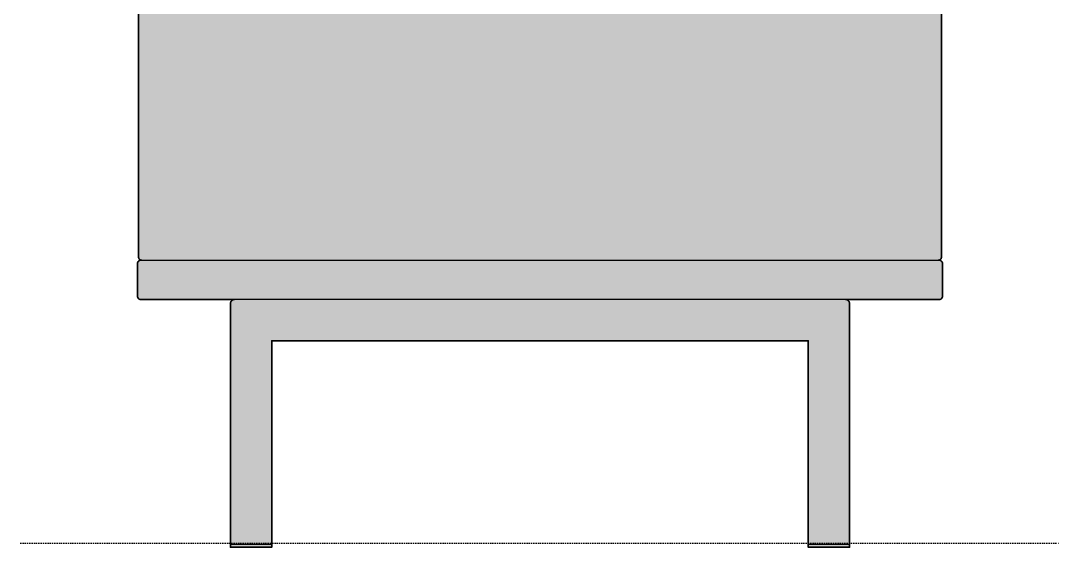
# Model space of a CAD drawing. Header units: millimetres. Extents: x 0 to 1414, y -783 to 510.
# Drawn here: x 911 to 1414, y 0 to 255 of the extents above; entities that cross this region are included whole.
import ezdxf

# ---------------------------------------------------------------- set-up
doc = ezdxf.new("R2010")
doc.units = ezdxf.units.MM
doc.linetypes.add('Dots', pattern=[1, 0, -1])
doc.layers.add('Blocks', color=7, linetype='Continuous')
doc.layers.add('Blocks$Fill', color=7, linetype='Continuous', true_color=0xffffff)
for name, color, linetype, lineweight, true_color in [('Blocks$Inner', 7, 'Continuous', 25, 0x007f00), ('Blocks$Outline', 7, 'Continuous', 35, 0xff3f3f), ('Groud', 7, 'Dots', 25, 0x243775)]:
    doc.layers.add(name, color=color, linetype=linetype, lineweight=lineweight, true_color=true_color)

# ---------------------------------------------------------------- blocks, each defined once
blk = doc.blocks.new('Colour Floor Cabinet S Side')
at = {"layer": 'Blocks$Fill'}
blk.add_hatch(color=256, dxfattribs=at).paths.add_polyline_path([(444.64, 489.08), (445.14, 489.08), (445.2, 489.08), (445.25, 489.09), (445.3, 489.09), (445.35, 489.1), (445.4, 489.11), (445.45, 489.12), (445.5, 489.13), (445.55, 489.15), (445.6, 489.16), (445.64, 489.18), (445.69, 489.2), (445.74, 489.22), (445.78, 489.25), (445.83, 489.27), (445.87, 489.3), (445.92, 489.32), (445.96, 489.35), (446, 489.38), (446.04, 489.41), (446.08, 489.45), (446.12, 489.48), (446.15, 489.52), (446.19, 489.55), (446.22, 489.59), (446.26, 489.63), (446.29, 489.67), (446.32, 489.71), (446.35, 489.76), (446.37, 489.8), (446.4, 489.84), (446.42, 489.89), (446.45, 489.93), (446.47, 489.98), (446.49, 490.03), (446.51, 490.08), (446.52, 490.12), (446.54, 490.17), (446.55, 490.22), (446.56, 490.27), (446.57, 490.32), (446.58, 490.37), (446.59, 490.42), (446.59, 490.48), (446.59, 490.53), (446.59, 490.58), (446.59, 506.63), (446.59, 506.68), (446.59, 506.73), (446.58, 506.78), (446.57, 506.83), (446.56, 506.88), (446.55, 506.93), (446.54, 506.98), (446.52, 507.03), (446.51, 507.08), (446.49, 507.13), (446.47, 507.18), (446.45, 507.22), (446.42, 507.27), (446.4, 507.31), (446.37, 507.36), (446.35, 507.4), (446.32, 507.44), (446.29, 507.48), (446.26, 507.52), (446.22, 507.56), (446.19, 507.6), (446.15, 507.64), (446.12, 507.67), (446.08, 507.71), (446.04, 507.74), (446, 507.77), (445.96, 507.8), (445.92, 507.83), (445.87, 507.86), (445.83, 507.89), (445.78, 507.91), (445.74, 507.93), (445.69, 507.95), (445.64, 507.97), (445.6, 507.99), (445.55, 508.01), (445.5, 508.02), (445.45, 508.04), (445.4, 508.05), (445.35, 508.06), (445.3, 508.06), (445.25, 508.07), (445.2, 508.07), (445.14, 508.08), (445.09, 508.08), (58.04, 508.08), (57.99, 508.07), (57.94, 508.07), (57.89, 508.06), (57.84, 508.06), (57.79, 508.05), (57.74, 508.04), (57.69, 508.02), (57.64, 508.01), (57.59, 507.99), (57.54, 507.97), (57.5, 507.95), (57.45, 507.93), (57.4, 507.91), (57.36, 507.89), (57.31, 507.86), (57.27, 507.83), (57.23, 507.8), (57.19, 507.77), (57.15, 507.74), (57.11, 507.71), (57.07, 507.67), (57.03, 507.64), (57, 507.6), (56.96, 507.56), (56.93, 507.52), (56.9, 507.48), (56.87, 507.44), (56.84, 507.4), (56.81, 507.36), (56.79, 507.31), (56.76, 507.27), (56.74, 507.22), (56.72, 507.18), (56.7, 507.13), (56.68, 507.08), (56.66, 507.03), (56.65, 506.98), (56.64, 506.93), (56.62, 506.88), (56.61, 506.83), (56.61, 506.78), (56.6, 506.73), (56.6, 506.68), (56.59, 506.63), (56.59, 506.58), (56.59, 490.53), (56.6, 490.42), (56.61, 490.37), (56.61, 490.32), (56.62, 490.27), (56.64, 490.22), (56.65, 490.17), (56.66, 490.12), (56.68, 490.08), (56.7, 490.03), (56.72, 489.98), (56.74, 489.93), (56.76, 489.89), (56.79, 489.84), (56.81, 489.8), (56.84, 489.76), (56.87, 489.71), (56.9, 489.67), (56.93, 489.63), (56.96, 489.59), (57, 489.55), (57.03, 489.52), (57.07, 489.48), (57.11, 489.45), (57.15, 489.41), (57.19, 489.38), (57.23, 489.35), (57.27, 489.32), (57.31, 489.3), (57.36, 489.27), (57.4, 489.25), (57.45, 489.22), (57.5, 489.2), (57.54, 489.18), (57.59, 489.16), (57.64, 489.15), (57.69, 489.13), (57.74, 489.12), (57.79, 489.11), (57.84, 489.1), (57.89, 489.09), (57.94, 489.09), (57.99, 489.08), (58.04, 489.08), (58.09, 489.08), (58.54, 489.08), (58.44, 489.07), (58.39, 489.06), (58.34, 489.06), (58.29, 489.05), (58.24, 489.04), (58.19, 489.02), (58.14, 489.01), (58.09, 488.99), (58.04, 488.97), (58, 488.95), (57.95, 488.93), (57.9, 488.91), (57.86, 488.89), (57.81, 488.86), (57.77, 488.83), (57.73, 488.8), (57.69, 488.77), (57.65, 488.74), (57.61, 488.71), (57.57, 488.67), (57.53, 488.64), (57.5, 488.6), (57.46, 488.56), (57.43, 488.52), (57.4, 488.48), (57.37, 488.44), (57.34, 488.4), (57.31, 488.36), (57.29, 488.31), (57.26, 488.27), (57.24, 488.22), (57.22, 488.18), (57.2, 488.13), (57.18, 488.08), (57.16, 488.03), (57.15, 487.98), (57.14, 487.93), (57.12, 487.88), (57.11, 487.83), (57.11, 487.78), (57.1, 487.73), (57.1, 487.68), (57.09, 487.63), (57.09, 487.58), (57.09, 138.53), (57.1, 138.48), (57.1, 138.42), (57.11, 138.37), (57.11, 138.32), (57.12, 138.27), (57.14, 138.22), (57.15, 138.17), (57.16, 138.12), (57.18, 138.08), (57.2, 138.03), (57.22, 137.98), (57.24, 137.93), (57.26, 137.89), (57.29, 137.84), (57.31, 137.8), (57.34, 137.76), (57.37, 137.71), (57.4, 137.67), (57.43, 137.63), (57.46, 137.59), (57.5, 137.55), (57.53, 137.52), (57.57, 137.48), (57.61, 137.45), (57.65, 137.41), (57.69, 137.38), (57.73, 137.35), (57.77, 137.32), (57.81, 137.3), (57.86, 137.27), (57.9, 137.25), (57.95, 137.22), (58, 137.2), (58.04, 137.18), (58.09, 137.16), (58.14, 137.15), (58.19, 137.13), (58.24, 137.12), (58.29, 137.11), (58.34, 137.1), (58.39, 137.09), (58.44, 137.09), (58.49, 137.08), (58.54, 137.08), (58.04, 137.08), (57.99, 137.07), (57.94, 137.07), (57.89, 137.06), (57.84, 137.06), (57.79, 137.05), (57.74, 137.04), (57.69, 137.02), (57.64, 137.01), (57.59, 136.99), (57.54, 136.97), (57.5, 136.95), (57.45, 136.93), (57.4, 136.91), (57.36, 136.89), (57.31, 136.86), (57.27, 136.83), (57.23, 136.8), (57.19, 136.77), (57.15, 136.74), (57.11, 136.71), (57.07, 136.67), (57.03, 136.64), (57, 136.6), (56.96, 136.56), (56.93, 136.52), (56.9, 136.48), (56.87, 136.44), (56.84, 136.4), (56.81, 136.36), (56.79, 136.31), (56.76, 136.27), (56.74, 136.22), (56.72, 136.18), (56.7, 136.13), (56.68, 136.08), (56.66, 136.03), (56.65, 135.98), (56.64, 135.93), (56.62, 135.88), (56.61, 135.83), (56.61, 135.78), (56.6, 135.73), (56.6, 135.68), (56.59, 135.63), (56.59, 135.58), (56.59, 119.53), (56.6, 119.48), (56.6, 119.42), (56.61, 119.37), (56.61, 119.32), (56.62, 119.27), (56.64, 119.22), (56.65, 119.17), (56.66, 119.12), (56.68, 119.08), (56.7, 119.03), (56.72, 118.98), (56.74, 118.93), (56.76, 118.89), (56.79, 118.84), (56.81, 118.8), (56.84, 118.76), (56.87, 118.71), (56.9, 118.67), (56.93, 118.63), (56.96, 118.59), (57, 118.55), (57.03, 118.52), (57.07, 118.48), (57.11, 118.45), (57.15, 118.41), (57.19, 118.38), (57.23, 118.35), (57.27, 118.32), (57.31, 118.3), (57.36, 118.27), (57.4, 118.25), (57.45, 118.22), (57.5, 118.2), (57.54, 118.18), (57.59, 118.16), (57.64, 118.15), (57.69, 118.13), (57.74, 118.12), (57.79, 118.11), (57.84, 118.1), (57.89, 118.09), (57.94, 118.09), (57.99, 118.08), (58.04, 118.08), (58.09, 118.08), (103.59, 118.08), (103.46, 118.07), (103.39, 118.07), (103.32, 118.06), (103.25, 118.05), (103.19, 118.04), (103.12, 118.02), (103.05, 118), (102.99, 117.98), (102.92, 117.96), (102.86, 117.94), (102.8, 117.91), (102.73, 117.88), (102.67, 117.85), (102.61, 117.82), (102.55, 117.79), (102.5, 117.75), (102.44, 117.71), (102.38, 117.67), (102.33, 117.63), (102.28, 117.59), (102.23, 117.54), (102.18, 117.49), (102.13, 117.44), (102.09, 117.39), (102.04, 117.34), (102, 117.29), (101.96, 117.23), (101.92, 117.17), (101.88, 117.12), (101.85, 117.06), (101.82, 117), (101.79, 116.94), (101.76, 116.87), (101.73, 116.81), (101.71, 116.75), (101.69, 116.68), (101.67, 116.62), (101.65, 116.55), (101.63, 116.48), (101.62, 116.42), (101.61, 116.35), (101.6, 116.28), (101.6, 116.21), (101.59, 116.15), (101.59, 116.08), (101.59, -0.42), (101.64, -0.42), (101.63, -0.42), (101.63, -0.42), (101.63, -0.42), (101.63, -0.42), (101.63, -0.42), (101.63, -0.43), (101.62, -0.43), (101.62, -0.43), (101.62, -0.43), (101.62, -0.43), (101.62, -0.43), (101.62, -0.43), (101.61, -0.43), (101.61, -0.43), (101.61, -0.43), (101.61, -0.43), (101.61, -0.44), (101.61, -0.44), (101.61, -0.44), (101.61, -0.44), (101.6, -0.44), (101.6, -0.44), (101.6, -0.44), (101.6, -0.44), (101.6, -0.45), (101.6, -0.45), (101.6, -0.45), (101.6, -0.45), (101.6, -0.45), (101.6, -0.45), (101.6, -0.46), (101.6, -0.46), (101.6, -0.46), (101.59, -0.46), (101.59, -0.46), (101.59, -0.46), (101.59, -0.47), (101.59, -0.47), (101.59, -0.47), (101.59, -0.47), (101.59, -0.47), (101.59, -1.87), (101.59, -1.88), (101.59, -1.88), (101.59, -1.88), (101.59, -1.88), (101.59, -1.88), (101.59, -1.88), (101.6, -1.89), (101.6, -1.89), (101.6, -1.89), (101.6, -1.89), (101.6, -1.89), (101.6, -1.89), (101.6, -1.9), (101.6, -1.9), (101.6, -1.9), (101.6, -1.9), (101.6, -1.9), (101.6, -1.9), (101.6, -1.9), (101.61, -1.91), (101.61, -1.91), (101.61, -1.91), (101.61, -1.91), (101.61, -1.91), (101.61, -1.91), (101.61, -1.91), (101.61, -1.91), (101.62, -1.91), (101.62, -1.91), (101.62, -1.92), (101.62, -1.92), (101.62, -1.92), (101.62, -1.92), (101.62, -1.92), (101.63, -1.92), (101.63, -1.92), (101.63, -1.92), (101.63, -1.92), (101.63, -1.92), (101.63, -1.92), (101.64, -1.92), (101.64, -1.92), (101.64, -1.92), (101.64, -1.92), (101.64, -1.92), (121.54, -1.92), (121.55, -1.92), (121.55, -1.92), (121.55, -1.92), (121.55, -1.92), (121.55, -1.92), (121.55, -1.92), (121.56, -1.92), (121.56, -1.92), (121.56, -1.92), (121.56, -1.92), (121.56, -1.92), (121.56, -1.92), (121.57, -1.92), (121.57, -1.92), (121.57, -1.91), (121.57, -1.91), (121.57, -1.91), (121.57, -1.91), (121.57, -1.91), (121.58, -1.91), (121.58, -1.91), (121.58, -1.91), (121.58, -1.91), (121.58, -1.91), (121.58, -1.9), (121.58, -1.9), (121.58, -1.9), (121.58, -1.9), (121.59, -1.9), (121.59, -1.9), (121.59, -1.9), (121.59, -1.89), (121.59, -1.89), (121.59, -1.89), (121.59, -1.89), (121.59, -1.89), (121.59, -1.89), (121.59, -1.88), (121.59, -1.88), (121.59, -1.88), (121.59, -1.88), (121.59, -1.88), (121.59, -1.88), (121.59, -1.87), (121.59, -1.87), (121.59, -0.47), (121.59, -0.47), (121.59, -0.47), (121.59, -0.47), (121.59, -0.46), (121.59, -0.46), (121.59, -0.46), (121.59, -0.46), (121.59, -0.46), (121.59, -0.46), (121.59, -0.45), (121.59, -0.45), (121.59, -0.45), (121.59, -0.45), (121.59, -0.45), (121.59, -0.45), (121.58, -0.44), (121.58, -0.44), (121.58, -0.44), (121.58, -0.44), (121.58, -0.44), (121.58, -0.44), (121.58, -0.44), (121.58, -0.44), (121.58, -0.43), (121.57, -0.43), (121.57, -0.43), (121.57, -0.43), (121.57, -0.43), (121.57, -0.43), (121.57, -0.43), (121.57, -0.43), (121.56, -0.43), (121.56, -0.43), (121.56, -0.43), (121.56, -0.43), (121.56, -0.42), (121.56, -0.42), (121.55, -0.42), (121.55, -0.42), (121.55, -0.42), (121.59, -0.42), (121.59, 98.08), (381.59, 98.08), (381.59, -0.42), (381.64, -0.42), (381.63, -0.42), (381.63, -0.42), (381.63, -0.42), (381.63, -0.42), (381.63, -0.42), (381.63, -0.43), (381.62, -0.43), (381.62, -0.43), (381.62, -0.43), (381.62, -0.43), (381.62, -0.43), (381.62, -0.43), (381.61, -0.43), (381.61, -0.43), (381.61, -0.43), (381.61, -0.43), (381.61, -0.44), (381.61, -0.44), (381.61, -0.44), (381.61, -0.44), (381.6, -0.44), (381.6, -0.44), (381.6, -0.44), (381.6, -0.44), (381.6, -0.45), (381.6, -0.45), (381.6, -0.45), (381.6, -0.45), (381.6, -0.45), (381.6, -0.45), (381.6, -0.46), (381.6, -0.46), (381.6, -0.46), (381.59, -0.46), (381.59, -0.46), (381.59, -0.46), (381.59, -0.47), (381.59, -0.47), (381.59, -0.47), (381.59, -0.47), (381.59, -0.47), (381.59, -1.87), (381.59, -1.88), (381.59, -1.88), (381.59, -1.88), (381.59, -1.88), (381.59, -1.88), (381.59, -1.88), (381.6, -1.89), (381.6, -1.89), (381.6, -1.89), (381.6, -1.89), (381.6, -1.89), (381.6, -1.89), (381.6, -1.9), (381.6, -1.9), (381.6, -1.9), (381.6, -1.9), (381.6, -1.9), (381.6, -1.9), (381.6, -1.9), (381.61, -1.91), (381.61, -1.91), (381.61, -1.91), (381.61, -1.91), (381.61, -1.91), (381.61, -1.91), (381.61, -1.91), (381.61, -1.91), (381.62, -1.91), (381.62, -1.91), (381.62, -1.92), (381.62, -1.92), (381.62, -1.92), (381.62, -1.92), (381.62, -1.92), (381.63, -1.92), (381.63, -1.92), (381.63, -1.92), (381.63, -1.92), (381.63, -1.92), (381.63, -1.92), (381.64, -1.92), (381.64, -1.92), (381.64, -1.92), (381.64, -1.92), (381.64, -1.92), (401.54, -1.92), (401.55, -1.92), (401.55, -1.92), (401.55, -1.92), (401.55, -1.92), (401.55, -1.92), (401.55, -1.92), (401.56, -1.92), (401.56, -1.92), (401.56, -1.92), (401.56, -1.92), (401.56, -1.92), (401.56, -1.92), (401.57, -1.92), (401.57, -1.92), (401.57, -1.91), (401.57, -1.91), (401.57, -1.91), (401.57, -1.91), (401.57, -1.91), (401.58, -1.91), (401.58, -1.91), (401.58, -1.91), (401.58, -1.91), (401.58, -1.91), (401.58, -1.9), (401.58, -1.9), (401.58, -1.9), (401.58, -1.9), (401.59, -1.9), (401.59, -1.9), (401.59, -1.9), (401.59, -1.89), (401.59, -1.89), (401.59, -1.89), (401.59, -1.89), (401.59, -1.89), (401.59, -1.89), (401.59, -1.88), (401.59, -1.88), (401.59, -1.88), (401.59, -1.88), (401.59, -1.88), (401.59, -1.88), (401.59, -1.87), (401.59, -1.87), (401.59, -0.47), (401.59, -0.47), (401.59, -0.47), (401.59, -0.47), (401.59, -0.46), (401.59, -0.46), (401.59, -0.46), (401.59, -0.46), (401.59, -0.46), (401.59, -0.46), (401.59, -0.45), (401.59, -0.45), (401.59, -0.45), (401.59, -0.45), (401.59, -0.45), (401.59, -0.45), (401.58, -0.44), (401.58, -0.44), (401.58, -0.44), (401.58, -0.44), (401.58, -0.44), (401.58, -0.44), (401.58, -0.44), (401.58, -0.44), (401.58, -0.43), (401.57, -0.43), (401.57, -0.43), (401.57, -0.43), (401.57, -0.43), (401.57, -0.43), (401.57, -0.43), (401.57, -0.43), (401.56, -0.43), (401.56, -0.43), (401.56, -0.43), (401.56, -0.43), (401.56, -0.42), (401.56, -0.42), (401.55, -0.42), (401.55, -0.42), (401.55, -0.42), (401.59, -0.42), (401.59, 116.08), (401.59, 116.15), (401.59, 116.21), (401.58, 116.28), (401.57, 116.35), (401.56, 116.42), (401.55, 116.48), (401.54, 116.55), (401.52, 116.62), (401.5, 116.68), (401.48, 116.75), (401.45, 116.81), (401.43, 116.87), (401.4, 116.94), (401.37, 117), (401.34, 117.06), (401.3, 117.12), (401.27, 117.17), (401.23, 117.23), (401.19, 117.29), (401.14, 117.34), (401.1, 117.39), (401.05, 117.44), (401.01, 117.49), (400.96, 117.54), (400.91, 117.59), (400.86, 117.63), (400.8, 117.67), (400.75, 117.71), (400.69, 117.75), (400.63, 117.79), (400.57, 117.82), (400.51, 117.85), (400.45, 117.88), (400.39, 117.91), (400.33, 117.94), (400.26, 117.96), (400.2, 117.98), (400.13, 118), (400.07, 118.02), (400, 118.04), (399.93, 118.05), (399.87, 118.06), (399.8, 118.07), (399.73, 118.07), (399.66, 118.08), (399.59, 118.08), (445.14, 118.08), (445.2, 118.08), (445.25, 118.09), (445.3, 118.09), (445.35, 118.1), (445.4, 118.11), (445.45, 118.12), (445.5, 118.13), (445.55, 118.15), (445.6, 118.16), (445.64, 118.18), (445.69, 118.2), (445.74, 118.22), (445.78, 118.25), (445.83, 118.27), (445.87, 118.3), (445.92, 118.32), (445.96, 118.35), (446, 118.38), (446.04, 118.41), (446.08, 118.45), (446.12, 118.48), (446.15, 118.52), (446.19, 118.55), (446.22, 118.59), (446.26, 118.63), (446.29, 118.67), (446.32, 118.71), (446.35, 118.76), (446.37, 118.8), (446.4, 118.84), (446.42, 118.89), (446.45, 118.93), (446.47, 118.98), (446.49, 119.03), (446.51, 119.08), (446.52, 119.12), (446.54, 119.17), (446.55, 119.22), (446.56, 119.27), (446.57, 119.32), (446.58, 119.37), (446.59, 119.42), (446.59, 119.48), (446.59, 119.53), (446.59, 119.58), (446.59, 135.63), (446.59, 135.73), (446.58, 135.78), (446.57, 135.83), (446.56, 135.88), (446.55, 135.93), (446.54, 135.98), (446.52, 136.03), (446.51, 136.08), (446.49, 136.13), (446.47, 136.18), (446.45, 136.22), (446.42, 136.27), (446.4, 136.31), (446.37, 136.36), (446.35, 136.4), (446.32, 136.44), (446.29, 136.48), (446.26, 136.52), (446.22, 136.56), (446.19, 136.6), (446.15, 136.64), (446.12, 136.67), (446.08, 136.71), (446.04, 136.74), (446, 136.77), (445.96, 136.8), (445.92, 136.83), (445.87, 136.86), (445.83, 136.89), (445.78, 136.91), (445.74, 136.93), (445.69, 136.95), (445.64, 136.97), (445.6, 136.99), (445.55, 137.01), (445.5, 137.02), (445.45, 137.04), (445.4, 137.05), (445.35, 137.06), (445.3, 137.06), (445.25, 137.07), (445.2, 137.07), (445.14, 137.08), (445.09, 137.08), (444.64, 137.08), (444.64, 137.08), (444.7, 137.08), (444.75, 137.09), (444.8, 137.09), (444.85, 137.1), (444.9, 137.11), (444.95, 137.12), (445, 137.13), (445.05, 137.15), (445.1, 137.16), (445.14, 137.18), (445.19, 137.2), (445.24, 137.22), (445.28, 137.25), (445.33, 137.27), (445.37, 137.3), (445.42, 137.32), (445.46, 137.35), (445.5, 137.38), (445.54, 137.41), (445.58, 137.45), (445.62, 137.48), (445.65, 137.52), (445.69, 137.55), (445.72, 137.59), (445.76, 137.63), (445.79, 137.67), (445.82, 137.71), (445.85, 137.76), (445.87, 137.8), (445.9, 137.84), (445.92, 137.89), (445.95, 137.93), (445.97, 137.98), (445.99, 138.03), (446.01, 138.08), (446.02, 138.12), (446.04, 138.17), (446.05, 138.22), (446.06, 138.27), (446.07, 138.32), (446.08, 138.37), (446.09, 138.42), (446.09, 138.48), (446.09, 138.53), (446.09, 138.58), (446.09, 487.63), (446.09, 487.68), (446.09, 487.73), (446.08, 487.78), (446.07, 487.83), (446.06, 487.88), (446.05, 487.93), (446.04, 487.98), (446.02, 488.03), (446.01, 488.08), (445.99, 488.13), (445.97, 488.18), (445.95, 488.22), (445.92, 488.27), (445.9, 488.31), (445.87, 488.36), (445.85, 488.4), (445.82, 488.44), (445.79, 488.48), (445.76, 488.52), (445.72, 488.56), (445.69, 488.6), (445.65, 488.64), (445.62, 488.67), (445.58, 488.71), (445.54, 488.74), (445.5, 488.77), (445.46, 488.8), (445.42, 488.83), (445.37, 488.86), (445.33, 488.89), (445.28, 488.91), (445.24, 488.93), (445.19, 488.95), (445.14, 488.97), (445.1, 488.99), (445.05, 489.01), (445, 489.02), (444.95, 489.04), (444.9, 489.05), (444.85, 489.06), (444.8, 489.06), (444.75, 489.07), (444.7, 489.07), (444.64, 489.08)], flags=0)
at = {"layer": 'Blocks$Inner'}
for points in [[(58.59, 137.08), (58.54, 137.08), (58.49, 137.08), (58.44, 137.09), (58.39, 137.09), (58.34, 137.1), (58.29, 137.11), (58.24, 137.12), (58.19, 137.13), (58.14, 137.15), (58.09, 137.16), (58.04, 137.18), (58, 137.2), (57.95, 137.22), (57.9, 137.25), (57.86, 137.27), (57.81, 137.3), (57.77, 137.32), (57.73, 137.35), (57.69, 137.38), (57.65, 137.41), (57.61, 137.45), (57.57, 137.48), (57.53, 137.52), (57.5, 137.55), (57.46, 137.59), (57.43, 137.63), (57.4, 137.67), (57.37, 137.71), (57.34, 137.76), (57.31, 137.8), (57.29, 137.84), (57.26, 137.89), (57.24, 137.93), (57.22, 137.98), (57.2, 138.03), (57.18, 138.08), (57.16, 138.12), (57.15, 138.17), (57.14, 138.22), (57.12, 138.27), (57.11, 138.32), (57.11, 138.37), (57.1, 138.42), (57.1, 138.48), (57.09, 138.53), (57.09, 138.58), (57.09, 487.58)], [(446.09, 487.58), (446.09, 138.58), (446.09, 138.53), (446.09, 138.48), (446.09, 138.42), (446.08, 138.37), (446.07, 138.32), (446.06, 138.27), (446.05, 138.22), (446.04, 138.17), (446.02, 138.12), (446.01, 138.08), (445.99, 138.03), (445.97, 137.98), (445.95, 137.93), (445.92, 137.89), (445.9, 137.84), (445.87, 137.8), (445.85, 137.76), (445.82, 137.71), (445.79, 137.67), (445.76, 137.63), (445.72, 137.59), (445.69, 137.55), (445.65, 137.52), (445.62, 137.48), (445.58, 137.45), (445.54, 137.41), (445.5, 137.38), (445.46, 137.35), (445.42, 137.32), (445.37, 137.3), (445.33, 137.27), (445.28, 137.25), (445.24, 137.22), (445.19, 137.2), (445.14, 137.18), (445.1, 137.16), (445.05, 137.15), (445, 137.13), (444.95, 137.12), (444.9, 137.11), (444.85, 137.1), (444.8, 137.09), (444.75, 137.09), (444.7, 137.08), (444.64, 137.08), (444.59, 137.08)], [(101.64, -0.42), (103.59, -0.42), (119.59, -0.42), (121.54, -0.42), (121.54, -0.42), (121.55, -0.42), (121.55, -0.42), (121.55, -0.42), (121.55, -0.42), (121.55, -0.42), (121.55, -0.42), (121.56, -0.42), (121.56, -0.42), (121.56, -0.43), (121.56, -0.43), (121.56, -0.43), (121.56, -0.43), (121.57, -0.43), (121.57, -0.43), (121.57, -0.43), (121.57, -0.43), (121.57, -0.43), (121.57, -0.43), (121.57, -0.43), (121.58, -0.43), (121.58, -0.44), (121.58, -0.44), (121.58, -0.44), (121.58, -0.44), (121.58, -0.44), (121.58, -0.44), (121.58, -0.44), (121.58, -0.44), (121.59, -0.45), (121.59, -0.45), (121.59, -0.45), (121.59, -0.45), (121.59, -0.45), (121.59, -0.45), (121.59, -0.46), (121.59, -0.46), (121.59, -0.46), (121.59, -0.46), (121.59, -0.46), (121.59, -0.46), (121.59, -0.47), (121.59, -0.47), (121.59, -0.47), (121.59, -0.47), (121.59, -0.47), (121.59, -1.87), (121.59, -1.87), (121.59, -1.88), (121.59, -1.88), (121.59, -1.88), (121.59, -1.88), (121.59, -1.88), (121.59, -1.88), (121.59, -1.89), (121.59, -1.89), (121.59, -1.89), (121.59, -1.89), (121.59, -1.89), (121.59, -1.89), (121.59, -1.9), (121.59, -1.9), (121.59, -1.9), (121.58, -1.9), (121.58, -1.9), (121.58, -1.9), (121.58, -1.9), (121.58, -1.91), (121.58, -1.91), (121.58, -1.91), (121.58, -1.91), (121.58, -1.91), (121.57, -1.91), (121.57, -1.91), (121.57, -1.91), (121.57, -1.91), (121.57, -1.91), (121.57, -1.92), (121.57, -1.92), (121.56, -1.92), (121.56, -1.92), (121.56, -1.92), (121.56, -1.92), (121.56, -1.92), (121.56, -1.92), (121.55, -1.92), (121.55, -1.92), (121.55, -1.92), (121.55, -1.92), (121.55, -1.92), (121.55, -1.92), (121.54, -1.92), (121.54, -1.92), (119.59, -1.92), (103.59, -1.92), (101.64, -1.92), (101.64, -1.92), (101.64, -1.92), (101.64, -1.92), (101.64, -1.92), (101.63, -1.92), (101.63, -1.92), (101.63, -1.92), (101.63, -1.92), (101.63, -1.92), (101.63, -1.92), (101.62, -1.92), (101.62, -1.92), (101.62, -1.92), (101.62, -1.92), (101.62, -1.92), (101.62, -1.91), (101.62, -1.91), (101.61, -1.91), (101.61, -1.91), (101.61, -1.91), (101.61, -1.91), (101.61, -1.91), (101.61, -1.91), (101.61, -1.91), (101.61, -1.91), (101.6, -1.9), (101.6, -1.9), (101.6, -1.9), (101.6, -1.9), (101.6, -1.9), (101.6, -1.9), (101.6, -1.9), (101.6, -1.89), (101.6, -1.89), (101.6, -1.89), (101.6, -1.89), (101.6, -1.89), (101.6, -1.89), (101.59, -1.88), (101.59, -1.88), (101.59, -1.88), (101.59, -1.88), (101.59, -1.88), (101.59, -1.88), (101.59, -1.87), (101.59, -1.87), (101.59, -0.47), (101.59, -0.47), (101.59, -0.47), (101.59, -0.47), (101.59, -0.47), (101.59, -0.46), (101.59, -0.46), (101.59, -0.46), (101.6, -0.46), (101.6, -0.46), (101.6, -0.46), (101.6, -0.45), (101.6, -0.45), (101.6, -0.45), (101.6, -0.45), (101.6, -0.45), (101.6, -0.45), (101.6, -0.44), (101.6, -0.44), (101.6, -0.44), (101.6, -0.44), (101.61, -0.44), (101.61, -0.44), (101.61, -0.44), (101.61, -0.44), (101.61, -0.43), (101.61, -0.43), (101.61, -0.43), (101.61, -0.43), (101.62, -0.43), (101.62, -0.43), (101.62, -0.43), (101.62, -0.43), (101.62, -0.43), (101.62, -0.43), (101.63, -0.43), (101.63, -0.42), (101.63, -0.42), (101.63, -0.42), (101.63, -0.42), (101.63, -0.42), (101.64, -0.42), (101.64, -0.42), (101.64, -0.42), (101.64, -0.42), (101.64, -0.42), (101.59, -0.42), (101.59, 116.08), (101.59, 116.15), (101.6, 116.21), (101.6, 116.28), (101.61, 116.35), (101.62, 116.42), (101.63, 116.48), (101.65, 116.55), (101.67, 116.62), (101.69, 116.68), (101.71, 116.75), (101.73, 116.81), (101.76, 116.87), (101.79, 116.94), (101.82, 117), (101.85, 117.06), (101.88, 117.12), (101.92, 117.17), (101.96, 117.23), (102, 117.29), (102.04, 117.34), (102.09, 117.39), (102.13, 117.44), (102.18, 117.49), (102.23, 117.54), (102.28, 117.59), (102.33, 117.63), (102.38, 117.67), (102.44, 117.71), (102.5, 117.75), (102.55, 117.79), (102.61, 117.82), (102.67, 117.85), (102.73, 117.88), (102.8, 117.91), (102.86, 117.94), (102.92, 117.96), (102.99, 117.98), (103.05, 118), (103.12, 118.02), (103.19, 118.04), (103.25, 118.05), (103.32, 118.06), (103.39, 118.07), (103.46, 118.07), (103.52, 118.08), (103.59, 118.08)], [(401.54, -0.42), (401.59, -0.42), (401.59, 116.08), (401.59, 116.15), (401.59, 116.21), (401.58, 116.28), (401.57, 116.35), (401.56, 116.42), (401.55, 116.48), (401.54, 116.55), (401.52, 116.62), (401.5, 116.68), (401.48, 116.75), (401.45, 116.81), (401.43, 116.87), (401.4, 116.94), (401.37, 117), (401.34, 117.06), (401.3, 117.12), (401.27, 117.17), (401.23, 117.23), (401.19, 117.29), (401.14, 117.34), (401.1, 117.39), (401.05, 117.44), (401.01, 117.49), (400.96, 117.54), (400.91, 117.59), (400.86, 117.63), (400.8, 117.67), (400.75, 117.71), (400.69, 117.75), (400.63, 117.79), (400.57, 117.82), (400.51, 117.85), (400.45, 117.88), (400.39, 117.91), (400.33, 117.94), (400.26, 117.96), (400.2, 117.98), (400.13, 118), (400.07, 118.02), (400, 118.04), (399.93, 118.05), (399.87, 118.06), (399.8, 118.07), (399.73, 118.07), (399.66, 118.08), (399.59, 118.08)], [(121.54, -0.42), (121.59, -0.42), (121.59, 98.08), (381.59, 98.08), (381.59, -0.42), (381.64, -0.42), (383.59, -0.42), (399.59, -0.42), (401.54, -0.42), (401.54, -0.42), (401.55, -0.42), (401.55, -0.42), (401.55, -0.42), (401.55, -0.42), (401.55, -0.42), (401.55, -0.42), (401.56, -0.42), (401.56, -0.42), (401.56, -0.43), (401.56, -0.43), (401.56, -0.43), (401.56, -0.43), (401.57, -0.43), (401.57, -0.43), (401.57, -0.43), (401.57, -0.43), (401.57, -0.43), (401.57, -0.43), (401.57, -0.43), (401.58, -0.43), (401.58, -0.44), (401.58, -0.44), (401.58, -0.44), (401.58, -0.44), (401.58, -0.44), (401.58, -0.44), (401.58, -0.44), (401.58, -0.44), (401.59, -0.45), (401.59, -0.45), (401.59, -0.45), (401.59, -0.45), (401.59, -0.45), (401.59, -0.45), (401.59, -0.46), (401.59, -0.46), (401.59, -0.46), (401.59, -0.46), (401.59, -0.46), (401.59, -0.46), (401.59, -0.47), (401.59, -0.47), (401.59, -0.47), (401.59, -0.47), (401.59, -0.47), (401.59, -1.87), (401.59, -1.87), (401.59, -1.88), (401.59, -1.88), (401.59, -1.88), (401.59, -1.88), (401.59, -1.88), (401.59, -1.88), (401.59, -1.89), (401.59, -1.89), (401.59, -1.89), (401.59, -1.89), (401.59, -1.89), (401.59, -1.89), (401.59, -1.9), (401.59, -1.9), (401.59, -1.9), (401.58, -1.9), (401.58, -1.9), (401.58, -1.9), (401.58, -1.9), (401.58, -1.91), (401.58, -1.91), (401.58, -1.91), (401.58, -1.91), (401.58, -1.91), (401.57, -1.91), (401.57, -1.91), (401.57, -1.91), (401.57, -1.91), (401.57, -1.91), (401.57, -1.92), (401.57, -1.92), (401.56, -1.92), (401.56, -1.92), (401.56, -1.92), (401.56, -1.92), (401.56, -1.92), (401.56, -1.92), (401.55, -1.92), (401.55, -1.92), (401.55, -1.92), (401.55, -1.92), (401.55, -1.92), (401.55, -1.92), (401.54, -1.92), (401.54, -1.92), (399.59, -1.92), (383.59, -1.92), (381.64, -1.92), (381.64, -1.92), (381.64, -1.92), (381.64, -1.92), (381.64, -1.92), (381.63, -1.92), (381.63, -1.92), (381.63, -1.92), (381.63, -1.92), (381.63, -1.92), (381.63, -1.92), (381.62, -1.92), (381.62, -1.92), (381.62, -1.92), (381.62, -1.92), (381.62, -1.92), (381.62, -1.91), (381.62, -1.91), (381.61, -1.91), (381.61, -1.91), (381.61, -1.91), (381.61, -1.91), (381.61, -1.91), (381.61, -1.91), (381.61, -1.91), (381.61, -1.91), (381.6, -1.9), (381.6, -1.9), (381.6, -1.9), (381.6, -1.9), (381.6, -1.9), (381.6, -1.9), (381.6, -1.9), (381.6, -1.89), (381.6, -1.89), (381.6, -1.89), (381.6, -1.89), (381.6, -1.89), (381.6, -1.89), (381.59, -1.88), (381.59, -1.88), (381.59, -1.88), (381.59, -1.88), (381.59, -1.88), (381.59, -1.88), (381.59, -1.87), (381.59, -1.87), (381.59, -0.47), (381.59, -0.47), (381.59, -0.47), (381.59, -0.47), (381.59, -0.47), (381.59, -0.46), (381.59, -0.46), (381.59, -0.46), (381.6, -0.46), (381.6, -0.46), (381.6, -0.46), (381.6, -0.45), (381.6, -0.45), (381.6, -0.45), (381.6, -0.45), (381.6, -0.45), (381.6, -0.45), (381.6, -0.44), (381.6, -0.44), (381.6, -0.44), (381.6, -0.44), (381.61, -0.44), (381.61, -0.44), (381.61, -0.44), (381.61, -0.44), (381.61, -0.43), (381.61, -0.43), (381.61, -0.43), (381.61, -0.43), (381.62, -0.43), (381.62, -0.43), (381.62, -0.43), (381.62, -0.43), (381.62, -0.43), (381.62, -0.43), (381.63, -0.43), (381.63, -0.42), (381.63, -0.42), (381.63, -0.42), (381.63, -0.42), (381.63, -0.42), (381.64, -0.42), (381.64, -0.42), (381.64, -0.42), (381.64, -0.42), (381.64, -0.42)]]:
    blk.add_lwpolyline(points, dxfattribs=at)
blk.add_lwpolyline([(446.59, 135.63), (446.59, 135.58), (446.59, 119.58), (446.59, 119.53), (446.59, 119.48), (446.59, 119.42), (446.58, 119.37), (446.57, 119.32), (446.56, 119.27), (446.55, 119.22), (446.54, 119.17), (446.52, 119.12), (446.51, 119.08), (446.49, 119.03), (446.47, 118.98), (446.45, 118.93), (446.42, 118.89), (446.4, 118.84), (446.37, 118.8), (446.35, 118.76), (446.32, 118.71), (446.29, 118.67), (446.26, 118.63), (446.22, 118.59), (446.19, 118.55), (446.15, 118.52), (446.12, 118.48), (446.08, 118.45), (446.04, 118.41), (446, 118.38), (445.96, 118.35), (445.92, 118.32), (445.87, 118.3), (445.83, 118.27), (445.78, 118.25), (445.74, 118.22), (445.69, 118.2), (445.64, 118.18), (445.6, 118.16), (445.55, 118.15), (445.5, 118.13), (445.45, 118.12), (445.4, 118.11), (445.35, 118.1), (445.3, 118.09), (445.25, 118.09), (445.2, 118.08), (445.14, 118.08), (445.09, 118.08), (58.09, 118.08), (58.04, 118.08), (57.99, 118.08), (57.94, 118.09), (57.89, 118.09), (57.84, 118.1), (57.79, 118.11), (57.74, 118.12), (57.69, 118.13), (57.64, 118.15), (57.59, 118.16), (57.54, 118.18), (57.5, 118.2), (57.45, 118.22), (57.4, 118.25), (57.36, 118.27), (57.31, 118.3), (57.27, 118.32), (57.23, 118.35), (57.19, 118.38), (57.15, 118.41), (57.11, 118.45), (57.07, 118.48), (57.03, 118.52), (57, 118.55), (56.96, 118.59), (56.93, 118.63), (56.9, 118.67), (56.87, 118.71), (56.84, 118.76), (56.81, 118.8), (56.79, 118.84), (56.76, 118.89), (56.74, 118.93), (56.72, 118.98), (56.7, 119.03), (56.68, 119.08), (56.66, 119.12), (56.65, 119.17), (56.64, 119.22), (56.62, 119.27), (56.61, 119.32), (56.61, 119.37), (56.6, 119.42), (56.6, 119.48), (56.59, 119.53), (56.59, 119.58), (56.59, 135.58), (56.59, 135.63), (56.6, 135.68), (56.6, 135.73), (56.61, 135.78), (56.61, 135.83), (56.62, 135.88), (56.64, 135.93), (56.65, 135.98), (56.66, 136.03), (56.68, 136.08), (56.7, 136.13), (56.72, 136.18), (56.74, 136.22), (56.76, 136.27), (56.79, 136.31), (56.81, 136.36), (56.84, 136.4), (56.87, 136.44), (56.9, 136.48), (56.93, 136.52), (56.96, 136.56), (57, 136.6), (57.03, 136.64), (57.07, 136.67), (57.11, 136.71), (57.15, 136.74), (57.19, 136.77), (57.23, 136.8), (57.27, 136.83), (57.31, 136.86), (57.36, 136.89), (57.4, 136.91), (57.45, 136.93), (57.5, 136.95), (57.54, 136.97), (57.59, 136.99), (57.64, 137.01), (57.69, 137.02), (57.74, 137.04), (57.79, 137.05), (57.84, 137.06), (57.89, 137.06), (57.94, 137.07), (57.99, 137.07), (58.04, 137.08), (58.09, 137.08), (445.09, 137.08), (445.14, 137.08), (445.2, 137.07), (445.25, 137.07), (445.3, 137.06), (445.35, 137.06), (445.4, 137.05), (445.45, 137.04), (445.5, 137.02), (445.55, 137.01), (445.6, 136.99), (445.64, 136.97), (445.69, 136.95), (445.74, 136.93), (445.78, 136.91), (445.83, 136.89), (445.87, 136.86), (445.92, 136.83), (445.96, 136.8), (446, 136.77), (446.04, 136.74), (446.08, 136.71), (446.12, 136.67), (446.15, 136.64), (446.19, 136.6), (446.22, 136.56), (446.26, 136.52), (446.29, 136.48), (446.32, 136.44), (446.35, 136.4), (446.37, 136.36), (446.4, 136.31), (446.42, 136.27), (446.45, 136.22), (446.47, 136.18), (446.49, 136.13), (446.51, 136.08), (446.52, 136.03), (446.54, 135.98), (446.55, 135.93), (446.56, 135.88), (446.57, 135.83), (446.58, 135.78), (446.59, 135.73), (446.59, 135.68)], close=True, dxfattribs=at)
at = {"layer": 'Blocks$Outline'}
for points in [[(57.09, 487.58), (57.09, 138.58), (57.09, 138.53), (57.1, 138.48), (57.1, 138.42), (57.11, 138.37), (57.11, 138.32), (57.12, 138.27), (57.14, 138.22), (57.15, 138.17), (57.16, 138.12), (57.18, 138.08), (57.2, 138.03), (57.22, 137.98), (57.24, 137.93), (57.26, 137.89), (57.29, 137.84), (57.31, 137.8), (57.34, 137.76), (57.37, 137.71), (57.4, 137.67), (57.43, 137.63), (57.46, 137.59), (57.5, 137.55), (57.53, 137.52), (57.57, 137.48), (57.61, 137.45), (57.65, 137.41), (57.69, 137.38), (57.73, 137.35), (57.77, 137.32), (57.81, 137.3), (57.86, 137.27), (57.9, 137.25), (57.95, 137.22), (58, 137.2), (58.04, 137.18), (58.09, 137.16), (58.14, 137.15), (58.19, 137.13), (58.24, 137.12), (58.29, 137.11), (58.34, 137.1), (58.39, 137.09), (58.44, 137.09), (58.49, 137.08), (58.54, 137.08)], [(444.64, 137.08), (444.64, 137.08), (444.7, 137.08), (444.75, 137.09), (444.8, 137.09), (444.85, 137.1), (444.9, 137.11), (444.95, 137.12), (445, 137.13), (445.05, 137.15), (445.1, 137.16), (445.14, 137.18), (445.19, 137.2), (445.24, 137.22), (445.28, 137.25), (445.33, 137.27), (445.37, 137.3), (445.42, 137.32), (445.46, 137.35), (445.5, 137.38), (445.54, 137.41), (445.58, 137.45), (445.62, 137.48), (445.65, 137.52), (445.69, 137.55), (445.72, 137.59), (445.76, 137.63), (445.79, 137.67), (445.82, 137.71), (445.85, 137.76), (445.87, 137.8), (445.9, 137.84), (445.92, 137.89), (445.95, 137.93), (445.97, 137.98), (445.99, 138.03), (446.01, 138.08), (446.02, 138.12), (446.04, 138.17), (446.05, 138.22), (446.06, 138.27), (446.07, 138.32), (446.08, 138.37), (446.09, 138.42), (446.09, 138.48), (446.09, 138.53), (446.09, 138.58), (446.09, 487.58)], [(58.54, 137.08), (58.09, 137.08), (58.04, 137.08), (57.99, 137.07), (57.94, 137.07), (57.89, 137.06), (57.84, 137.06), (57.79, 137.05), (57.74, 137.04), (57.69, 137.02), (57.64, 137.01), (57.59, 136.99), (57.54, 136.97), (57.5, 136.95), (57.45, 136.93), (57.4, 136.91), (57.36, 136.89), (57.31, 136.86), (57.27, 136.83), (57.23, 136.8), (57.19, 136.77), (57.15, 136.74), (57.11, 136.71), (57.07, 136.67), (57.03, 136.64), (57, 136.6), (56.96, 136.56), (56.93, 136.52), (56.9, 136.48), (56.87, 136.44), (56.84, 136.4), (56.81, 136.36), (56.79, 136.31), (56.76, 136.27), (56.74, 136.22), (56.72, 136.18), (56.7, 136.13), (56.68, 136.08), (56.66, 136.03), (56.65, 135.98), (56.64, 135.93), (56.62, 135.88), (56.61, 135.83), (56.61, 135.78), (56.6, 135.73), (56.6, 135.68), (56.59, 135.63), (56.59, 135.58), (56.59, 119.58), (56.59, 119.53), (56.6, 119.48), (56.6, 119.42), (56.61, 119.37), (56.61, 119.32), (56.62, 119.27), (56.64, 119.22), (56.65, 119.17), (56.66, 119.12), (56.68, 119.08), (56.7, 119.03), (56.72, 118.98), (56.74, 118.93), (56.76, 118.89), (56.79, 118.84), (56.81, 118.8), (56.84, 118.76), (56.87, 118.71), (56.9, 118.67), (56.93, 118.63), (56.96, 118.59), (57, 118.55), (57.03, 118.52), (57.07, 118.48), (57.11, 118.45), (57.15, 118.41), (57.19, 118.38), (57.23, 118.35), (57.27, 118.32), (57.31, 118.3), (57.36, 118.27), (57.4, 118.25), (57.45, 118.22), (57.5, 118.2), (57.54, 118.18), (57.59, 118.16), (57.64, 118.15), (57.69, 118.13), (57.74, 118.12), (57.79, 118.11), (57.84, 118.1), (57.89, 118.09), (57.94, 118.09), (57.99, 118.08), (58.04, 118.08), (58.09, 118.08), (103.59, 118.08)], [(446.59, 135.63), (446.59, 135.68), (446.59, 135.73), (446.58, 135.78), (446.57, 135.83), (446.56, 135.88), (446.55, 135.93), (446.54, 135.98), (446.52, 136.03), (446.51, 136.08), (446.49, 136.13), (446.47, 136.18), (446.45, 136.22), (446.42, 136.27), (446.4, 136.31), (446.37, 136.36), (446.35, 136.4), (446.32, 136.44), (446.29, 136.48), (446.26, 136.52), (446.22, 136.56), (446.19, 136.6), (446.15, 136.64), (446.12, 136.67), (446.08, 136.71), (446.04, 136.74), (446, 136.77), (445.96, 136.8), (445.92, 136.83), (445.87, 136.86), (445.83, 136.89), (445.78, 136.91), (445.74, 136.93), (445.69, 136.95), (445.64, 136.97), (445.6, 136.99), (445.55, 137.01), (445.5, 137.02), (445.45, 137.04), (445.4, 137.05), (445.35, 137.06), (445.3, 137.06), (445.25, 137.07), (445.2, 137.07), (445.14, 137.08), (445.09, 137.08), (444.64, 137.08)], [(399.59, 118.08), (445.09, 118.08), (445.14, 118.08), (445.2, 118.08), (445.25, 118.09), (445.3, 118.09), (445.35, 118.1), (445.4, 118.11), (445.45, 118.12), (445.5, 118.13), (445.55, 118.15), (445.6, 118.16), (445.64, 118.18), (445.69, 118.2), (445.74, 118.22), (445.78, 118.25), (445.83, 118.27), (445.87, 118.3), (445.92, 118.32), (445.96, 118.35), (446, 118.38), (446.04, 118.41), (446.08, 118.45), (446.12, 118.48), (446.15, 118.52), (446.19, 118.55), (446.22, 118.59), (446.26, 118.63), (446.29, 118.67), (446.32, 118.71), (446.35, 118.76), (446.37, 118.8), (446.4, 118.84), (446.42, 118.89), (446.45, 118.93), (446.47, 118.98), (446.49, 119.03), (446.51, 119.08), (446.52, 119.12), (446.54, 119.17), (446.55, 119.22), (446.56, 119.27), (446.57, 119.32), (446.58, 119.37), (446.59, 119.42), (446.59, 119.48), (446.59, 119.53), (446.59, 119.58), (446.59, 135.58), (446.59, 135.63)], [(103.59, 118.08), (103.52, 118.08), (103.46, 118.07), (103.39, 118.07), (103.32, 118.06), (103.25, 118.05), (103.19, 118.04), (103.12, 118.02), (103.05, 118), (102.99, 117.98), (102.92, 117.96), (102.86, 117.94), (102.8, 117.91), (102.73, 117.88), (102.67, 117.85), (102.61, 117.82), (102.55, 117.79), (102.5, 117.75), (102.44, 117.71), (102.38, 117.67), (102.33, 117.63), (102.28, 117.59), (102.23, 117.54), (102.18, 117.49), (102.13, 117.44), (102.09, 117.39), (102.04, 117.34), (102, 117.29), (101.96, 117.23), (101.92, 117.17), (101.88, 117.12), (101.85, 117.06), (101.82, 117), (101.79, 116.94), (101.76, 116.87), (101.73, 116.81), (101.71, 116.75), (101.69, 116.68), (101.67, 116.62), (101.65, 116.55), (101.63, 116.48), (101.62, 116.42), (101.61, 116.35), (101.6, 116.28), (101.6, 116.21), (101.59, 116.15), (101.59, 116.08), (101.59, -0.42), (101.64, -0.42)], [(401.55, -0.42), (401.59, -0.42), (401.59, 116.08), (401.59, 116.15), (401.59, 116.21), (401.58, 116.28), (401.57, 116.35), (401.56, 116.42), (401.55, 116.48), (401.54, 116.55), (401.52, 116.62), (401.5, 116.68), (401.48, 116.75), (401.45, 116.81), (401.43, 116.87), (401.4, 116.94), (401.37, 117), (401.34, 117.06), (401.3, 117.12), (401.27, 117.17), (401.23, 117.23), (401.19, 117.29), (401.14, 117.34), (401.1, 117.39), (401.05, 117.44), (401.01, 117.49), (400.96, 117.54), (400.91, 117.59), (400.86, 117.63), (400.8, 117.67), (400.75, 117.71), (400.69, 117.75), (400.63, 117.79), (400.57, 117.82), (400.51, 117.85), (400.45, 117.88), (400.39, 117.91), (400.33, 117.94), (400.26, 117.96), (400.2, 117.98), (400.13, 118), (400.07, 118.02), (400, 118.04), (399.93, 118.05), (399.87, 118.06), (399.8, 118.07), (399.73, 118.07), (399.66, 118.08), (399.59, 118.08)], [(121.55, -0.42), (121.59, -0.42), (121.59, 98.08), (381.59, 98.08), (381.59, -0.42), (381.64, -0.42)], [(101.64, -0.42), (101.63, -0.42), (101.63, -0.42), (101.63, -0.42), (101.63, -0.42), (101.63, -0.42), (101.63, -0.43), (101.62, -0.43), (101.62, -0.43), (101.62, -0.43), (101.62, -0.43), (101.62, -0.43), (101.62, -0.43), (101.61, -0.43), (101.61, -0.43), (101.61, -0.43), (101.61, -0.43), (101.61, -0.44), (101.61, -0.44), (101.61, -0.44), (101.61, -0.44), (101.6, -0.44), (101.6, -0.44), (101.6, -0.44), (101.6, -0.44), (101.6, -0.45), (101.6, -0.45), (101.6, -0.45), (101.6, -0.45), (101.6, -0.45), (101.6, -0.45), (101.6, -0.46), (101.6, -0.46), (101.6, -0.46), (101.59, -0.46), (101.59, -0.46), (101.59, -0.46), (101.59, -0.47), (101.59, -0.47), (101.59, -0.47), (101.59, -0.47), (101.59, -0.47), (101.59, -1.87), (101.59, -1.87), (101.59, -1.88), (101.59, -1.88), (101.59, -1.88), (101.59, -1.88), (101.59, -1.88), (101.59, -1.88), (101.6, -1.89), (101.6, -1.89), (101.6, -1.89), (101.6, -1.89), (101.6, -1.89), (101.6, -1.89), (101.6, -1.9), (101.6, -1.9), (101.6, -1.9), (101.6, -1.9), (101.6, -1.9), (101.6, -1.9), (101.6, -1.9), (101.61, -1.91), (101.61, -1.91), (101.61, -1.91), (101.61, -1.91), (101.61, -1.91), (101.61, -1.91), (101.61, -1.91), (101.61, -1.91), (101.62, -1.91), (101.62, -1.91), (101.62, -1.92), (101.62, -1.92), (101.62, -1.92), (101.62, -1.92), (101.62, -1.92), (101.63, -1.92), (101.63, -1.92), (101.63, -1.92), (101.63, -1.92), (101.63, -1.92), (101.63, -1.92), (101.64, -1.92), (101.64, -1.92), (101.64, -1.92), (101.64, -1.92), (101.64, -1.92), (103.59, -1.92), (119.59, -1.92), (121.54, -1.92), (121.54, -1.92), (121.55, -1.92), (121.55, -1.92), (121.55, -1.92), (121.55, -1.92), (121.55, -1.92), (121.55, -1.92), (121.56, -1.92), (121.56, -1.92), (121.56, -1.92), (121.56, -1.92), (121.56, -1.92), (121.56, -1.92), (121.57, -1.92), (121.57, -1.92), (121.57, -1.91), (121.57, -1.91), (121.57, -1.91), (121.57, -1.91), (121.57, -1.91), (121.58, -1.91), (121.58, -1.91), (121.58, -1.91), (121.58, -1.91), (121.58, -1.91), (121.58, -1.9), (121.58, -1.9), (121.58, -1.9), (121.58, -1.9), (121.59, -1.9), (121.59, -1.9), (121.59, -1.9), (121.59, -1.89), (121.59, -1.89), (121.59, -1.89), (121.59, -1.89), (121.59, -1.89), (121.59, -1.89), (121.59, -1.88), (121.59, -1.88), (121.59, -1.88), (121.59, -1.88), (121.59, -1.88), (121.59, -1.88), (121.59, -1.87), (121.59, -1.87), (121.59, -0.47), (121.59, -0.47), (121.59, -0.47), (121.59, -0.47), (121.59, -0.47), (121.59, -0.46), (121.59, -0.46), (121.59, -0.46), (121.59, -0.46), (121.59, -0.46), (121.59, -0.46), (121.59, -0.45), (121.59, -0.45), (121.59, -0.45), (121.59, -0.45), (121.59, -0.45), (121.59, -0.45), (121.58, -0.44), (121.58, -0.44), (121.58, -0.44), (121.58, -0.44), (121.58, -0.44), (121.58, -0.44), (121.58, -0.44), (121.58, -0.44), (121.58, -0.43), (121.57, -0.43), (121.57, -0.43), (121.57, -0.43), (121.57, -0.43), (121.57, -0.43), (121.57, -0.43), (121.57, -0.43), (121.56, -0.43), (121.56, -0.43), (121.56, -0.43), (121.56, -0.43), (121.56, -0.42), (121.56, -0.42), (121.55, -0.42), (121.55, -0.42), (121.55, -0.42)], [(381.64, -0.42), (381.63, -0.42), (381.63, -0.42), (381.63, -0.42), (381.63, -0.42), (381.63, -0.42), (381.63, -0.43), (381.62, -0.43), (381.62, -0.43), (381.62, -0.43), (381.62, -0.43), (381.62, -0.43), (381.62, -0.43), (381.61, -0.43), (381.61, -0.43), (381.61, -0.43), (381.61, -0.43), (381.61, -0.44), (381.61, -0.44), (381.61, -0.44), (381.61, -0.44), (381.6, -0.44), (381.6, -0.44), (381.6, -0.44), (381.6, -0.44), (381.6, -0.45), (381.6, -0.45), (381.6, -0.45), (381.6, -0.45), (381.6, -0.45), (381.6, -0.45), (381.6, -0.46), (381.6, -0.46), (381.6, -0.46), (381.59, -0.46), (381.59, -0.46), (381.59, -0.46), (381.59, -0.47), (381.59, -0.47), (381.59, -0.47), (381.59, -0.47), (381.59, -0.47), (381.59, -1.87), (381.59, -1.87), (381.59, -1.88), (381.59, -1.88), (381.59, -1.88), (381.59, -1.88), (381.59, -1.88), (381.59, -1.88), (381.6, -1.89), (381.6, -1.89), (381.6, -1.89), (381.6, -1.89), (381.6, -1.89), (381.6, -1.89), (381.6, -1.9), (381.6, -1.9), (381.6, -1.9), (381.6, -1.9), (381.6, -1.9), (381.6, -1.9), (381.6, -1.9), (381.61, -1.91), (381.61, -1.91), (381.61, -1.91), (381.61, -1.91), (381.61, -1.91), (381.61, -1.91), (381.61, -1.91), (381.61, -1.91), (381.62, -1.91), (381.62, -1.91), (381.62, -1.92), (381.62, -1.92), (381.62, -1.92), (381.62, -1.92), (381.62, -1.92), (381.63, -1.92), (381.63, -1.92), (381.63, -1.92), (381.63, -1.92), (381.63, -1.92), (381.63, -1.92), (381.64, -1.92), (381.64, -1.92), (381.64, -1.92), (381.64, -1.92), (381.64, -1.92), (383.59, -1.92), (399.59, -1.92), (401.54, -1.92), (401.54, -1.92), (401.55, -1.92), (401.55, -1.92), (401.55, -1.92), (401.55, -1.92), (401.55, -1.92), (401.55, -1.92), (401.56, -1.92), (401.56, -1.92), (401.56, -1.92), (401.56, -1.92), (401.56, -1.92), (401.56, -1.92), (401.57, -1.92), (401.57, -1.92), (401.57, -1.91), (401.57, -1.91), (401.57, -1.91), (401.57, -1.91), (401.57, -1.91), (401.58, -1.91), (401.58, -1.91), (401.58, -1.91), (401.58, -1.91), (401.58, -1.91), (401.58, -1.9), (401.58, -1.9), (401.58, -1.9), (401.58, -1.9), (401.59, -1.9), (401.59, -1.9), (401.59, -1.9), (401.59, -1.89), (401.59, -1.89), (401.59, -1.89), (401.59, -1.89), (401.59, -1.89), (401.59, -1.89), (401.59, -1.88), (401.59, -1.88), (401.59, -1.88), (401.59, -1.88), (401.59, -1.88), (401.59, -1.88), (401.59, -1.87), (401.59, -1.87), (401.59, -0.47), (401.59, -0.47), (401.59, -0.47), (401.59, -0.47), (401.59, -0.47), (401.59, -0.46), (401.59, -0.46), (401.59, -0.46), (401.59, -0.46), (401.59, -0.46), (401.59, -0.46), (401.59, -0.45), (401.59, -0.45), (401.59, -0.45), (401.59, -0.45), (401.59, -0.45), (401.59, -0.45), (401.58, -0.44), (401.58, -0.44), (401.58, -0.44), (401.58, -0.44), (401.58, -0.44), (401.58, -0.44), (401.58, -0.44), (401.58, -0.44), (401.58, -0.43), (401.57, -0.43), (401.57, -0.43), (401.57, -0.43), (401.57, -0.43), (401.57, -0.43), (401.57, -0.43), (401.57, -0.43), (401.56, -0.43), (401.56, -0.43), (401.56, -0.43), (401.56, -0.43), (401.56, -0.42), (401.56, -0.42), (401.55, -0.42), (401.55, -0.42), (401.55, -0.42)]]:
    blk.add_lwpolyline(points, dxfattribs=at)

msp = doc.modelspace()

# ---------------------------------------------------------------- linework, layer by layer
at = {"layer": 'Groud'}
msp.add_lwpolyline([(910.73, 1.87), (1413.92, 1.87)], dxfattribs=at)

# ---------------------------------------------------------------- block references
at = {"layer": 'Blocks'}
msp.add_blockref('Colour Floor Cabinet S Side', (910.73, 1.87), dxfattribs=at)

doc.saveas('drawing.dxf')
